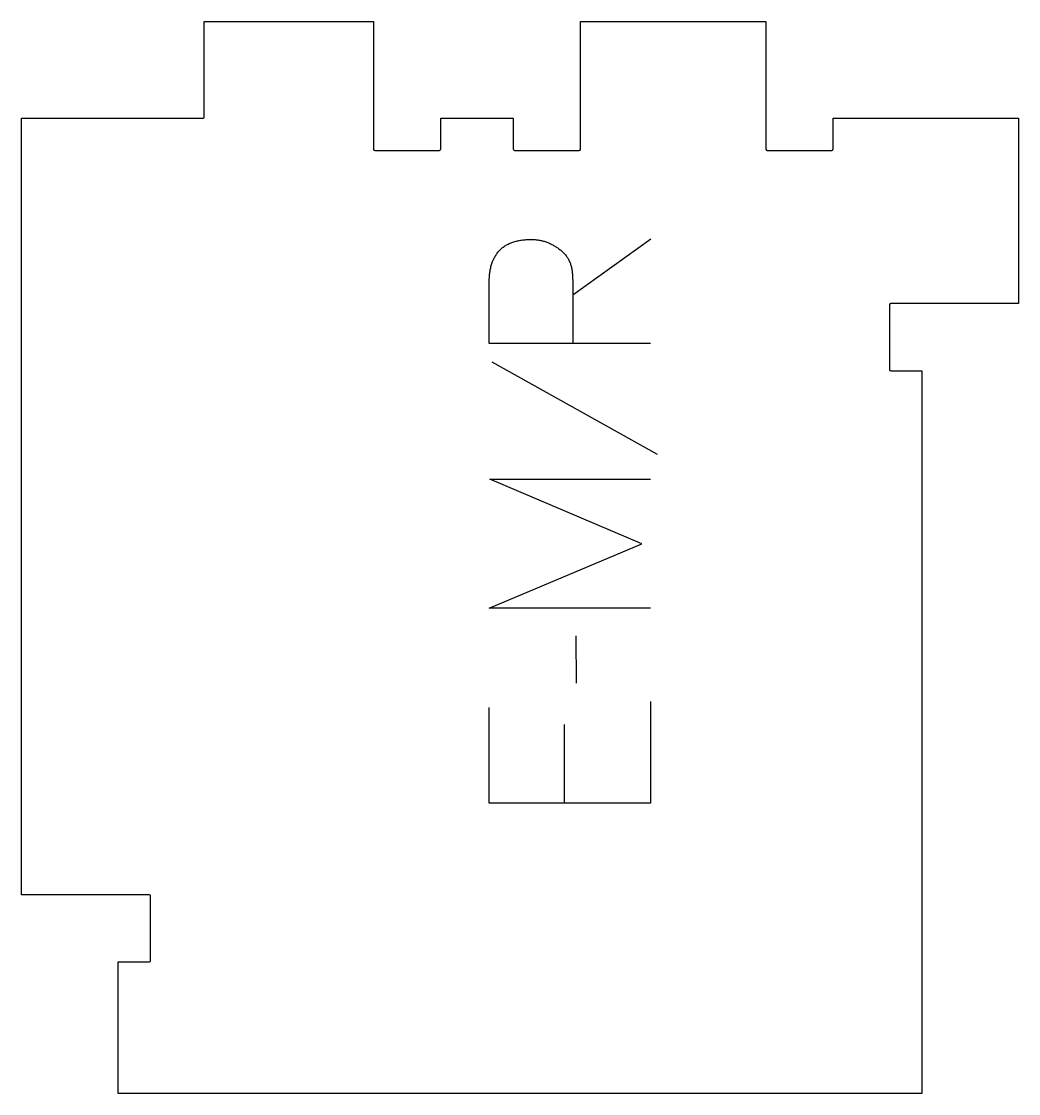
# Model space of a CAD drawing. Extents: x -87 to 98, y -97 to 103.
import ezdxf

# ---------------------------------------------------------------- set-up
doc = ezdxf.new("R2010")
doc.units = 0
doc.layers.add('1_ANYTOOL_1MMDEEP_LABELS_S', color=2, linetype='CONTINUOUS')
doc.layers.add('4_ANYTOOL_CUTTHROUGH_OUTSI', color=5, linetype='CONTINUOUS')

msp = doc.modelspace()

# ---------------------------------------------------------------- linework, layer by layer
at = {"layer": '1_ANYTOOL_1MMDEEP_LABELS_S'}
for p, q in [((15.46, 51.65), (29.94, 62.11)), ((0.37, 39.23), (31.14, 22.04)), ((16.01, -11.77), (16.1, -20.56)), ((13.83, -28.27), (13.83, -42.93))]:
    msp.add_line(p, q, dxfattribs=at)
for points in [[(29.9, 42.65), (-0.1, 42.65), (-0.1, 54.01), (-0.09, 54.5), (-0.07, 54.98), (-0.05, 55.21), (-0.03, 55.44), (-0.01, 55.66), (0.02, 55.88), (0.05, 56.1), (0.09, 56.31), (0.13, 56.52), (0.18, 56.72), (0.22, 56.92), (0.28, 57.12), (0.33, 57.31), (0.39, 57.5), (0.45, 57.68), (0.52, 57.86), (0.59, 58.04), (0.67, 58.21), (0.74, 58.38), (0.83, 58.55), (0.91, 58.71), (1, 58.87), (1.1, 59.02), (1.19, 59.17), (1.3, 59.32), (1.4, 59.46), (1.51, 59.6), (1.62, 59.73), (1.74, 59.86), (1.86, 59.99), (1.98, 60.11), (2.11, 60.23), (2.25, 60.35), (2.38, 60.46), (2.52, 60.56), (2.66, 60.67), (2.81, 60.77), (2.96, 60.86), (3.12, 60.95), (3.28, 61.04), (3.44, 61.12), (3.61, 61.2), (3.78, 61.28), (3.95, 61.35), (4.13, 61.42), (4.31, 61.48), (4.5, 61.54), (4.69, 61.6), (4.88, 61.65), (5.08, 61.7), (5.28, 61.75), (5.48, 61.79), (5.69, 61.82), (5.9, 61.86), (6.12, 61.89), (6.34, 61.91), (6.57, 61.93), (6.79, 61.95), (7.26, 61.97), (7.74, 61.98), (7.92, 61.98), (8.09, 61.98), (8.27, 61.97), (8.44, 61.95), (8.62, 61.94), (8.79, 61.92), (8.96, 61.9), (9.13, 61.87), (9.3, 61.84), (9.46, 61.81), (9.63, 61.77), (9.8, 61.73), (9.96, 61.69), (10.13, 61.64), (10.29, 61.59), (10.45, 61.53), (10.61, 61.47), (10.78, 61.41), (10.94, 61.35), (11.09, 61.28), (11.25, 61.21), (11.41, 61.13), (11.57, 61.05), (11.72, 60.97), (11.87, 60.88), (12.03, 60.79), (12.18, 60.7), (12.33, 60.6), (12.48, 60.5), (12.63, 60.4), (12.78, 60.29), (13.07, 60.07), (13.21, 59.96), (13.35, 59.84), (13.48, 59.72), (13.61, 59.6), (13.73, 59.48), (13.85, 59.35), (13.96, 59.23), (14.07, 59.1), (14.18, 58.96), (14.28, 58.83), (14.38, 58.69), (14.47, 58.55), (14.56, 58.41), (14.64, 58.26), (14.72, 58.11), (14.79, 57.96), (14.86, 57.81), (14.93, 57.66), (14.99, 57.5), (15.04, 57.34), (15.1, 57.18), (15.14, 57.01), (15.19, 56.85), (15.23, 56.68), (15.26, 56.51), (15.29, 56.33), (15.31, 56.16), (15.34, 55.98), (15.35, 55.8), (15.36, 55.61), (15.37, 55.43), (15.46, 53.67), (15.46, 51.65), (15.46, 42.7)], [(29.9, -6.63), (-0.1, -6.63), (28.27, 5.37), (0.03, 17.37), (29.9, 17.37)], [(29.9, -23.99), (29.9, -42.93), (-0.1, -42.93), (-0.1, -25.1)]]:
    msp.add_lwpolyline(points, dxfattribs=at)
at = {"layer": '4_ANYTOOL_CUTTHROUGH_OUTSI'}
msp.add_lwpolyline([(63.87, 78.8), (63.87, 84.55), (98.37, 84.55), (98.37, 50.05), (74.62, 50.05, 0.414214), (74.37, 49.8), (74.37, 37.8, 0.414214), (74.62, 37.55), (80.37, 37.55), (80.37, -96.95), (-69.13, -96.95), (-69.13, -72.45), (-63.38, -72.45, 0.414214), (-63.13, -72.2), (-63.13, -60.2, 0.414214), (-63.38, -59.95), (-87.13, -59.95), (-87.13, 84.55), (-53.38, 84.55, 0.414214), (-53.13, 84.8), (-53.13, 102.55), (-21.63, 102.55), (-21.63, 78.8, 0.414214), (-21.38, 78.55), (-9.38, 78.55, 0.414214), (-9.13, 78.8), (-9.13, 84.55), (4.37, 84.55), (4.37, 78.8, 0.414214), (4.62, 78.55), (16.62, 78.55, 0.414214), (16.87, 78.8), (16.87, 102.55), (51.37, 102.55), (51.37, 78.8, 0.414214), (51.62, 78.55), (63.62, 78.55, 0.414214)], format="xyb", close=True, dxfattribs=at)

doc.saveas('drawing.dxf')
